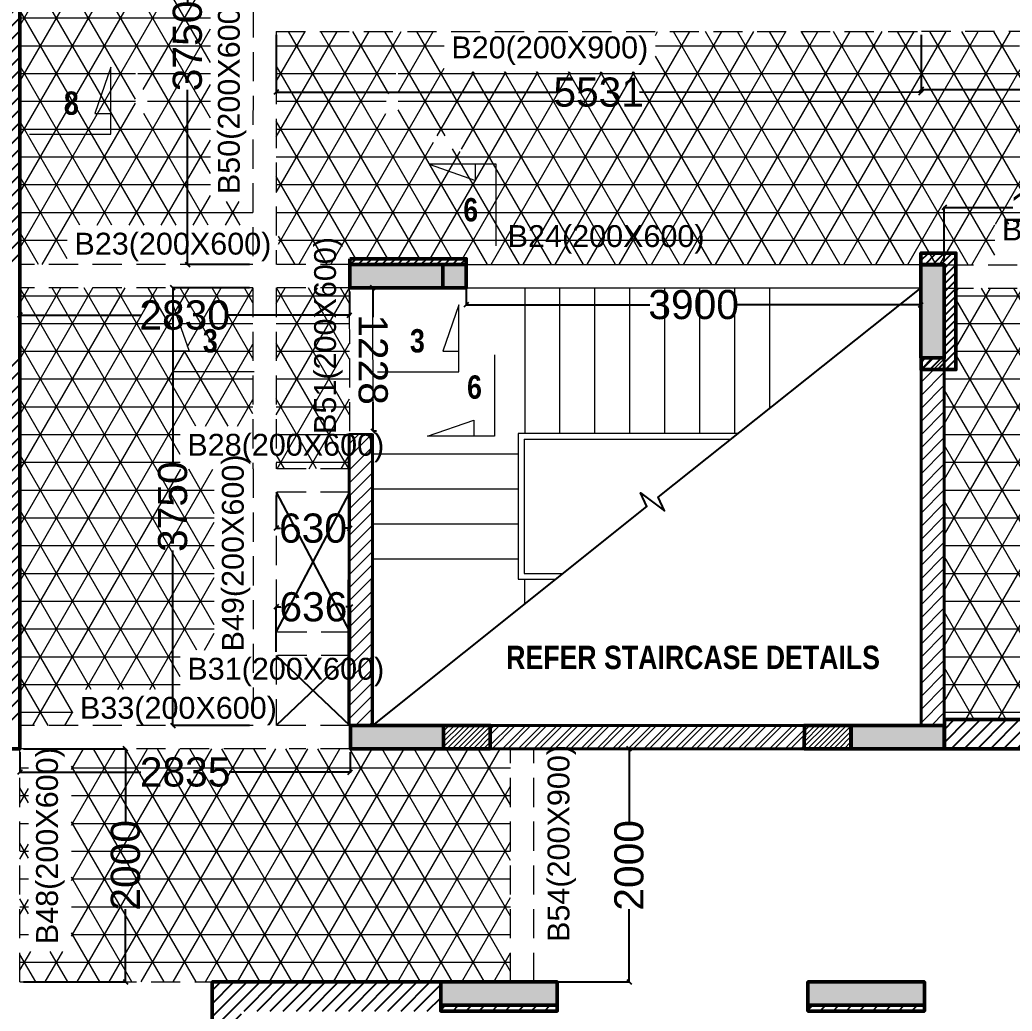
# Model space of a CAD drawing. Header units: millimetres. Extents: x 372 to 37729, y 179 to 80599.
# Drawn here: x 16732 to 25244, y 37891 to 46389 of the extents above; entities that cross this region are included whole.
import ezdxf

# ---------------------------------------------------------------- set-up
doc = ezdxf.new("R2010")
doc.units = ezdxf.units.MM
doc.linetypes.add('DASHED', pattern=[0.75, 0.5, -0.25])
for name, color, linetype, lineweight in [('A-CLMN', 5, 'Continuous', 50), ('A-CONC', 5, 'Continuous', 40), ('A-CONC-PATT', 253, 'Continuous', 0), ('HATCH', 9, 'Continuous', 0), ('S - BEAM', 7, 'Continuous', 13), ('S - COL HATCH', 9, 'Continuous', 5), ('S - SLAB TXT', 2, 'Continuous', 13), ('section symb', 5, 'Continuous', 0), ('STR-Stair', 1, 'Continuous', 13)]:
    doc.layers.add(name, color=color, linetype=linetype, lineweight=lineweight)
for name, color, linetype in [('BAND DETAILS', 2, 'Continuous'), ('cut out', 1, 'Continuous'), ('PC-Detail-Light', 7, 'Continuous'), ('S-DIM', 8, 'Continuous'), ('SO-STR-BEAM-TEXT', 3, 'Continuous'), ('TEXT', 7, 'Continuous')]:
    doc.layers.add(name, color=color, linetype=linetype)
doc.styles.add('S - GRID TXT', font='ARIALNB.TTF')
doc.styles.add('SD', font='ARIALNB.TTF')
doc.styles.add('SOBHA', font='arial.ttf')
doc.dimstyles.new('S--20', dxfattribs={"dimscale": 20, "dimtxt": 12.5, "dimasz": 2, "dimexe": 0.25, "dimexo": 1.5, "dimgap": 0.1, "dimtad": 0, "dimdec": 0, "dimrnd": 0.0005, "dimzin": 0, "dimdsep": 46, "dimtxsty": 'SOBHA', "dimblk": 'OBLIQUE', "dimcen": 0.09, "dimclrd": 8, "dimclre": 8, "dimclrt": 4, "dimadec": 0, "dimazin": 0, "dimtfac": 1, "dimtdec": 0, "dimtofl": 0, "dimtmove": 0, "dimatfit": 3, "dimfxl": 0.18, "dimtolj": 1, "dimtzin": 0, "dimlwd": -1, "dimlwe": -1, "dimarcsym": 0})
pattern_1 = [(0, (123594.12, 2235012.68), (0, 238.125), []), (60, (123594.12, 2235012.68), (-206.2223, 119.0625), []), (120, (123594.12, 2235012.68), (-206.2223, -119.0625), [])]
pattern_2 = [(45, (-66633.115, -21770.65), (-56.1266008, 56.1266008), [])]
pattern_3 = [(45, (115101.865, 2202602.75), (-56.1266008, 56.1266008), [])]

# ---------------------------------------------------------------- blocks, each defined once
blk = doc.blocks.new('plinth beam layout')
at = {"layer": 'S - COL HATCH'}
h = blk.add_hatch(dxfattribs=at)
h.set_pattern_fill('ANSI31', color=253, scale=25)
h.set_pattern_definition(pattern_2)
h.paths.add_polyline_path([(-165565, -2213292.8), (-165765, -2213292.8), (-165765, -2216443.4), (-165565, -2216443.4)])
h = blk.add_hatch(dxfattribs=at)
h.set_pattern_fill('ANSI31', color=253, scale=25)
h.set_pattern_definition(pattern_2)
h.paths.add_polyline_path([(-170670.6, -2213940), (-170470.6, -2213940)], flags=16)
h.paths.add_polyline_path([(-170470.6, -2213940), (-170670.6, -2213940), (-170670.6, -2216443.4), (-170470.6, -2216443.4)])
h = blk.add_hatch(dxfattribs=at)
h.set_pattern_fill('ANSI32', color=253, scale=10)
h.set_pattern_definition([(45, (-66633.115, -21770.65), (-67.351921, 67.351921), []), (45, (-66588.21, -21770.65), (-67.351921, 67.351921), [])])
h.paths.add_polyline_path([(-166765.5, -2216642.9), (-166765.5, -2216442.9), (-169452.3, -2216443.1), (-169452.1, -2216642.5)])
at = {"elevation": 0.4}
blk.add_lwpolyline([(-170468.1, -2216443.5), (-168117.5, -2214564.7), (-168172.6, -2214448.2), (-167965.7, -2214601.9), (-168020.8, -2214485.4), (-165764.8, -2212690.7)], dxfattribs=at)
at = {"linetype": 'ByBlock', "elevation": -0.4}
blk.add_lwpolyline([(-170670.6, -2213943.4), (-170470.6, -2213943.4)], dxfattribs=at)
at = {"layer": 'A-CONC', "ltscale": 50}
for p, q in [((-165765, -2216443.5, 0.2), (-165765, -2213293.4, 0.2)), ((-165565, -2213293.4, 0.2), (-165565, -2216443.5, 0.2)), ((-170670.6, -2216443.4, -0.4), (-170670.6, -2213940, -0.4)), ((-170470.6, -2216445.5, -0.4), (-170470.6, -2213943.4, -0.4)), ((-166765.8, -2216443.3, 0.5), (-169466, -2216442.3, -0.3))]:
    blk.add_line(p, q, dxfattribs=at)
for points, elevation in [([(-170671.9, -2216442.7), (-170670.6, -2213943.4)], 0.6), ([(-170471.9, -2216442.7), (-170470.6, -2213943.4)], 0.6), ([(-166766, -2216642.8), (-169465.8, -2216642.8)], 0.4)]:
    blk.add_lwpolyline(points, dxfattribs=dict(at, elevation=elevation))
at = {"layer": 'section symb', "ltscale": 1000}
for points, elevation in [([(-173411.3, -2211373.8), (-172714, -2211373.8), (-172714, -2210798.9), (-172853.4, -2211197), (-172714, -2211197)], -0.2), ([(-169410.6, -2212332.1), (-169410.6, -2211631.1), (-169985.5, -2211631.1), (-169587.4, -2211770.5), (-169587.4, -2211631.1)], 0.4), ([(-171486.1, -2213411.2), (-172183.4, -2213411.2), (-172183.4, -2212836.3), (-172044.1, -2213234.4), (-172183.4, -2213234.4)], -1), ([(-170425.9, -2213411.2), (-169728.6, -2213411.2), (-169728.6, -2212836.3), (-169868, -2213234.4), (-169728.6, -2213234.4)], -0.4), ([(-169423, -2213267.2), (-169423, -2213964.5), (-169997.9, -2213964.5), (-169599.8, -2213825.1), (-169599.8, -2213964.5)], -0.1)]:
    blk.add_lwpolyline(points, dxfattribs=dict(at, elevation=elevation))
at = {"layer": 'STR-Stair', "color": 1}
for p, q in [((-169164.7, -2212693.4, -0.2), (-169164.7, -2213939.7, 0.4)), ((-168864.7, -2212693.4, -0.2), (-168864.7, -2213939.7, 0.4)), ((-168564.7, -2212693.4, -0.2), (-168564.7, -2213939.7, 0.4)), ((-168264.7, -2212693.4, -0.2), (-168264.7, -2213939.7, 0.4)), ((-167964.7, -2212693.4, -0.2), (-167964.7, -2213939.7, 0.4)), ((-167664.7, -2212693.4, -0.2), (-167664.7, -2213939.7, 0.4)), ((-167364.7, -2212693.4, -0.2), (-167364.7, -2213939.7, 0.4)), ((-167064.7, -2212693.4, -0.2), (-167064.7, -2213723.2, 0.4)), ((-170470.3, -2214114.7, 0.4), (-169220.3, -2214114.7, 0.4)), ((-170470.3, -2214414.7, 0.4), (-169220.3, -2214414.7, 0.4)), ((-170470.3, -2214714.7, 0.4), (-169220.3, -2214714.7, 0.4)), ((-170470.3, -2215014.7, 0.4), (-169220.3, -2215014.7, 0.4)), ((-169164.7, -2215400.3, 0.4), (-169164.7, -2215189.7, 0.4))]:
    blk.add_line(p, q, dxfattribs=at)
at = {"layer": 'STR-Stair', "color": 7, "linetype": 'ByBlock'}
for p, q in [((-167336.2, -2213939.7, 0.4), (-169220.3, -2213939.7, 0.4)), ((-169220.3, -2213939.7, 0.4), (-169220.3, -2215189.7, 0.4)), ((-169170.3, -2213989.7, 0.4), (-169170.3, -2215139.7, 0.4)), ((-169170.3, -2213989.7, 0.4), (-167399, -2213989.7, 0.4)), ((-169220.3, -2215189.7, 0.4), (-168900.7, -2215189.7, 0.4)), ((-169170.3, -2215139.7, 0.4), (-168838.1, -2215139.7, 0.4))]:
    blk.add_line(p, q, dxfattribs=at)
at = {"layer": 'S - SLAB TXT', "insert": (-166117.1, -2215759.4, -0.2), "char_height": 200, "width": 3207.133, "attachment_point": 3, "rotation": 0.01072, "style": 'S - GRID TXT'}
blk.add_mtext('REFER STAIRCASE DETAILS', dxfattribs=at)
at = {"layer": 'TEXT', "color": 4, "linetype": 'Continuous', "style": 'SD'}
for s, p in [('8', (-173117.6, -2211207.9, -0.2)), ('6', (-169691.6, -2212121.6, -0.2)), ('3', (-171925.3, -2213245.4, -1)), ('3', (-170148.7, -2213245.3, -0.4)), ('6', (-169659.1, -2213642.1, -0.1))]:
    blk.add_text(s, height=200, rotation=0.01051, dxfattribs=at).set_placement(p)
blk = doc.blocks.new('A$C2768e20f')
at = {"layer": 'PC-Detail-Light', "linetype": 'ByBlock'}
h = blk.add_hatch(dxfattribs=at)
h.set_pattern_fill('ANSI31', color=8, scale=25)
h.set_pattern_definition(pattern_3)
h.paths.add_polyline_path([(8239.7, 8330.6), (8239.7, 11080.6), (8039.6, 11080.6), (8039.6, 11680), (7639.1, 11680), (7639.1, 8330.6), (2999.6, 8330.6), (2999.6, 8030.6), (3609.6, 8030.6), (3609.6, 7730.6), (7239.6, 7730.6), (7239.6, 7930.6), (8239.6, 7930.6), (8239.7, 7930.6)])
h.paths.add_polyline_path([(8039.6, 11880), (7639.1, 11880), (7639.1, 11680), (8039.6, 11680)])
h.paths.add_polyline_path([(8239.7, 15630.6), (8040.5, 15630.6), (8040.5, 15630), (7639.1, 15630), (7639.1, 11880), (8039.6, 11880), (8039.6, 11880.6), (8239.7, 11880.6)])
h.paths.add_polyline_path([(8039.6, 15830), (7639.1, 15830), (7639.1, 15630), (8039.6, 15630)])
h.paths.add_polyline_path([(8039.6, 16230.6), (7639.1, 16230.6), (7639.1, 15830), (8039.6, 15830)])
h.paths.add_polyline_path([(10239.6, 16030.6), (10239.6, 16230.6), (8239.6, 16230.6), (8239.6, 15630.6), (10239.6, 15630.6)])
h.paths.add_polyline_path([(10439.2, 16230.6), (10240.1, 16230.6), (10240.1, 16030.6), (10439.2, 16030.6)])
h.paths.add_polyline_path([(341.9, 7965.2), (3100.6, 7965.2), (3100.6, 8333.9), (341.9, 8333.9)], flags=9)
h = blk.add_hatch(dxfattribs=at)
h.set_pattern_fill('ANSI31', color=8, scale=15)
h.set_pattern_definition([(45, (115101.865, 2202602.753), (-33.6759605, 33.6759605), [])])
h.paths.add_polyline_path([(16269.6, 11980.6), (15969.6, 11980.6), (15969.6, 11880.6), (15970.5, 11880.6), (16169.6, 11880.6), (16169.6, 11878.4), (16269.6, 11878.4)])
h.paths.add_polyline_path([(16269.6, 11878.4), (16169.6, 11878.4), (16169.6, 11680.2), (16269.6, 11680.2)])
h.paths.add_polyline_path([(16269.6, 11680.2), (16169.6, 11680.2), (16169.6, 11080.6), (16170, 11080.6), (16170, 10980.6), (16269.6, 10980.6)])
h.paths.add_polyline_path([(16170, 11080), (16170, 11080.6), (15970.5, 11080.6), (15970, 10980.6), (16170, 10980.6)])
h = blk.add_hatch(dxfattribs=at)
h.set_pattern_fill('ANSI31', color=8, scale=25)
h.set_pattern_definition(pattern_3)
h.paths.add_polyline_path([(18169.6, 7930.6), (18969.6, 7930.6), (18969.6, 7730.6), (19068.8, 7730.7), (23699, 7730.7), (23699, 7980.7), (19068.8, 7980.3), (16170, 7980.3), (16170, 7730.6), (18169.6, 7730.6)])
h = blk.add_hatch(dxfattribs=at)
h.set_pattern_fill('ANSI31', color=8, scale=25)
h.set_pattern_definition(pattern_3)
h.paths.add_polyline_path([(11849.6, 5730.6), (9889.6, 5730.7), (9889.6, 2875.6), (3249.6, 2875.6), (3249.6, 7630.6), (2999.6, 7630.6), (2999.6, 200.7), (3028.8, 200.7), (3049.8, 200.7), (3049.8, 300.6), (3249.6, 300.6), (3249.6, 2625.6), (6199.3, 2625.6), (6199.3, -499.4), (6449.6, -499.4), (6449.6, 500.6), (7849.6, 500.6), (7849.6, 199.8), (7899.6, 200.6), (7899.6, 300.6), (8099.6, 300.6), (8099.6, 750.6), (6449.6, 750.6), (6449.6, 2625.6), (9889.6, 2625.6), (9889.6, 200.6), (10139.6, 200.6), (10139.6, 5480.6), (11849.6, 5480.6)])
h.paths.add_polyline_path([(9889.6, 0.6), (10139.6, 0.6), (10139.6, 200.6), (9889.6, 200.6)], flags=17)
at = {"layer": 'A-CLMN', "linetype": 'ByBlock'}
for points, elevation in [([(7639.1, 15630.6), (7639.1, 16230.6), (10439.2, 16230.6), (10439.2, 15630.6), (8239.7, 15630.6), (8239.7, 8330.6), (8239.7, 7730.6), (3609.6, 7730.6)], -0.5), ([(15969.6, 11880.6), (15969.6, 11980.6), (16269.6, 11980.6), (16269.7, 10980.6), (15970, 10980.6), (15970.5, 11080.6), (16169.6, 11080.6), (16169.6, 11878.4), (15970.5, 11880.6)], -0.7), ([(19068.8, 7730.7), (18969.6, 7730.6), (18969.6, 7930.6), (18169.6, 7930.6), (18169.6, 7730.6), (16170, 7730.6), (16170, 7980.3), (19068.8, 7980.3)], -0.5), ([(9889.6, 2875.6), (9889.6, 5730.7), (11849.6, 5730.6), (11849.6, 5480.6)], -0.5)]:
    blk.add_lwpolyline(points, dxfattribs=dict(at, elevation=elevation))
at = {"layer": 'cut out', "linetype": 'ByBlock'}
for points, elevation in [([(10439.6, 8730.6), (11069.4, 9930.6)], 0.5), ([(10439.6, 9930.6), (11069.4, 8730.6)], 0.5), ([(10439.6, 8530.6), (11069, 7930.7)], 0.5), ([(11069, 8530.6), (10439.6, 7930.7)], -0.5)]:
    blk.add_lwpolyline(points, dxfattribs=dict(at, elevation=elevation))
at = {"layer": 'S - BEAM', "linetype": 'DASHED', "ltscale": 500}
for points, elevation in [([(10240, 14078.4), (10239, 11880.7)], -0.5), ([(10439.3, 13880.6), (10439, 11880.7)], -0.5), ([(10439.3, 13880.6), (15970.3, 13878.4)], -0.5), ([(19599.6, 13880.6), (15970.8, 13880.6)], 0.4), ([(10239, 11880.7), (8238.6, 11880.7)], 0.2), ([(11069, 11880.7), (10439, 11880.7)], 0.2), ([(16169.6, 11878.4), (18069.6, 11878.4)], -0.7), ([(10239, 11680.7), (8238.6, 11680.7)], 0.2), ([(10239, 11680.7), (10239, 10130.6)], 0.2), ([(10439, 11680.7), (10439, 10130.6)], 0.2), ([(11069, 11680.7), (10439, 11680.7)], 0.2), ([(11069.4, 10452.5), (11068.5, 11680.7)], 0.5), ([(16169.6, 11680.2), (18069.7, 11680.3)], -9.4), ([(10239.6, 10130.6), (10239.6, 7930.6)], 0.5), ([(11069.4, 10130.6), (10439, 10130.6)], 0.5), ([(11069.4, 9930.6), (10439.6, 9930.6), (10439.6, 8730.6)], 0.5), ([(11075.6, 8730.6), (10439.6, 8730.6)], -0.5), ([(10439.6, 8530.6), (10439.6, 7930.7)], 0.5), ([(11075.6, 8530.6), (10439.6, 8530.6)], -0.5), ([(10239.6, 7930.7), (8239.6, 7930.6)], 0.2), ([(11069, 7930.7), (10439.6, 7930.7)], 0.2), ([(10239.6, 7730.7), (8239.6, 7730.6)], 0.2), ([(8239.7, 5730.7), (8239.7, 7730.6)], 0.2), ([(10349.6, 7730.7), (10239.6, 7730.7)], 0.2), ([(11069, 7730.7), (10549.6, 7730.7)], 0.2), ([(12449.6, 5730.6), (12449.6, 7730.7)], -0.5), ([(12649.6, 5730.6), (12649.6, 7730.7)], -0.5), ([(8239.7, 5730.7), (9889.6, 5730.7)], 0.2)]:
    blk.add_lwpolyline(points, dxfattribs=dict(at, elevation=elevation))
at = {"layer": 'S - BEAM', "linetype": 'ByBlock', "ltscale": 500, "elevation": 0.5}
blk.add_lwpolyline([(11269.4, 10452.7), (11268.5, 11680.6)], dxfattribs=at)
at = {"layer": 'STR-Stair', "color": 2, "linetype": 'ByBlock'}
for p, q in [((12063, 11880.7, 0.1), (15968.6, 11880.7, 0.1)), ((12063, 11680.7, 0.1), (15968.6, 11680.7, 0.1))]:
    blk.add_line(p, q, dxfattribs=at)
at = {"layer": 'SO-STR-BEAM-TEXT', "style": 'SOBHA'}
for s, p in [('B50(200X600/900)', (10126.3, 12484.9, -2.5)), ('B51(200X600)', (10951.5, 10428.8, -1.3)), ('B49(200X600)', (10160, 8564.4, 8)), ('B54(200X900) ', (12954, 6073.7, -2.3)), ('B48(200X600)', (8566.3, 6054.6, -1.6))]:
    blk.add_text(s, height=187.5, rotation=90, dxfattribs=at).set_placement(p)
for s, p in [('B20(200X900)', (11940.9, 13649.6, -4.7)), ('B25(200X600)', (16664.2, 12088.2, -4.9)), ('B24(200X600)', (12424.1, 12032, -11.2)), ('B23(200X600)', (8707.8, 11967, -1.6)), ('B28(200X600)', (9676.3, 10242.8, -1.3)), ('B31(200X600)', (9676.3, 8322.5, -1.3)), ('B33(200X600)', (8755.4, 7987.4, -1.6))]:
    blk.add_text(s, height=187.5, dxfattribs=at).set_placement(p)
blk = doc.blocks.new('TYP CLM')
at = {"layer": 'A-CONC-PATT'}
h = blk.add_hatch(color=256, dxfattribs=at)
h.dxf.hatch_style = 1
h.paths.add_polyline_path([(10970.1, 11780), (10970.1, 11580), (11970.1, 11580), (11970.1, 11780)])
h = blk.add_hatch(color=256, dxfattribs=at)
h.dxf.hatch_style = 1
h.paths.add_polyline_path([(16070.4, 11780), (15870.4, 11780), (15870.4, 10980), (16070.4, 10980)])
h = blk.add_hatch(color=256, dxfattribs=at)
h.dxf.hatch_style = 1
h.paths.add_polyline_path([(10975.4, 7830), (10975.4, 7630), (11775.4, 7630), (11775.4, 7830)])
h = blk.add_hatch(dxfattribs=at)
h.set_pattern_fill('ANSI31', color=256, scale=10)
h.set_pattern_definition([(45, (115008.278, 2202502.094), (-22.4506403, 22.4506403), [])])
h.paths.add_polyline_path([(11775.4, 7830), (11775.4, 7630), (12175.4, 7630), (12175.4, 7830)])
h = blk.add_hatch(dxfattribs=at)
h.set_pattern_fill('ANSI31', color=256, scale=10)
h.set_pattern_definition([(45, (115002.655, 2202502.094), (-22.4506403, 22.4506403), [])])
h.paths.add_polyline_path([(15270, 7830), (15270, 7630), (14869.7, 7630), (14870, 7830)])
h = blk.add_hatch(color=256, dxfattribs=at)
h.dxf.hatch_style = 1
h.paths.add_polyline_path([(15270.4, 7830), (15270.4, 7630), (16070.4, 7630), (16070.4, 7830)])
h = blk.add_hatch(color=256, dxfattribs=at)
h.dxf.hatch_style = 1
h.paths.add_polyline_path([(11750.4, 5630), (11750.4, 5430), (12750.4, 5430), (12750.4, 5630)])
h = blk.add_hatch(color=256, dxfattribs=at)
h.dxf.hatch_style = 1
h.paths.add_polyline_path([(14900.4, 5630), (14900.4, 5430), (15900.4, 5430), (15900.4, 5630)])
at = {"layer": 'PC-Detail-Light', "linetype": 'ByBlock'}
h = blk.add_hatch(dxfattribs=at)
h.set_pattern_fill('ANSI31', color=8, scale=15)
h.set_pattern_definition([(45, (201306.94, 1668642.01), (-33.6759605, 33.6759605), [])])
h.paths.add_polyline_path([(11970.1, 11830), (11970.1, 11780), (10970.1, 11780), (10970.1, 11830)])
h.paths.add_polyline_path([(11770.1, 11780), (11770.1, 11780), (11970.1, 11780), (11970.1, 11780), (10970.1, 11780)])
h = blk.add_hatch(dxfattribs=at)
h.set_pattern_fill('ANSI31', color=8, scale=25)
h.set_pattern_definition([(45, (111852.655, 2202502.09), (-56.1266008, 56.1266008), [])])
h.paths.add_polyline_path([(11750.4, 5430), (12750.3, 5430), (12750.3, 5380.1), (11750.4, 5380.1)])
h = blk.add_hatch(dxfattribs=at)
h.set_pattern_fill('ANSI31', color=8, scale=25)
h.set_pattern_definition([(45, (115002.655, 2202502.09), (-56.1266008, 56.1266008), [])])
h.paths.add_polyline_path([(14900.4, 5430), (15900.3, 5430), (15900.3, 5380.1), (14900.4, 5380.1)])
at = {"elevation": -0.3}
blk.add_lwpolyline([(11246.7, 7827.2), (11246.7, 7827.2)], dxfattribs=at)
at = {"layer": 'A-CLMN'}
for points, elevation in [([(10970.1, 11830), (10970.1, 11780), (11770.1, 11780), (11770.1, 11580), (11970.1, 11580), (11970.1, 11830)], 0.8), ([(11970.1, 11580), (10970.1, 11580), (10970.1, 11780), (11970.1, 11780)], 0.8), ([(15870.4, 11780), (16070.4, 11780), (16070.4, 10980), (15870.4, 10980)], -0.2), ([(11775.4, 7630), (10975.4, 7630), (10975.4, 7830), (11775.4, 7830)], 0), ([(11775.4, 7830), (11775.4, 7830), (11775.4, 7830), (11775.4, 7630), (12175.4, 7630), (12175.4, 7830)], 0), ([(15270, 7830), (15270, 7830), (15270, 7830), (15270, 7630), (14869.7, 7630), (14870, 7830)], -0.1), ([(16070.4, 7630), (15270.4, 7630), (15270.4, 7830), (16070.4, 7830)], 0), ([(11750.4, 5430), (12750.4, 5430), (12750.4, 5630), (11750.4, 5630)], 0), ([(15900.4, 5430), (14900.4, 5430), (14900.4, 5630), (15900.4, 5630)], 0)]:
    blk.add_lwpolyline(points, close=True, dxfattribs=dict(at, elevation=elevation))
at = {"layer": 'A-CLMN', "linetype": 'ByBlock', "elevation": 0}
for points in [[(11750.4, 5430), (12750.3, 5430), (12750.3, 5380.1), (11750.4, 5380.1)], [(14900.4, 5430), (15900.3, 5430), (15900.3, 5380.1), (14900.4, 5380.1)]]:
    blk.add_lwpolyline(points, close=True, dxfattribs=at)
at = {"layer": 'A-CONC', "ltscale": 50}
for points, elevation in [([(15870.4, 11780), (15870.4, 11580)], -0.2), ([(15870.4, 11780), (15870.4, 11580)], -0.2), ([(15870.4, 10980), (16070.4, 10980)], 0), ([(15870.4, 10980), (16070.4, 10980)], 0)]:
    blk.add_lwpolyline(points, dxfattribs=dict(at, elevation=elevation))
blk = doc.blocks.new('_Oblique')
at = {"color": 0, "linetype": 'ByBlock', "lineweight": -2}
blk.add_line((-0.5, -0.5), (0.5, 0.5), dxfattribs=at)
blk = doc.blocks.new('*D299')
at = {"layer": 'Defpoints', "color": 0, "linetype": 'ByBlock', "transparency": 16777216}
for p in [(18731.8, 48040.6, -0.3), (18169.8, 44290.7), (18731.3, 44290.6, -0.3)]:
    blk.add_point(p, dxfattribs=at)
at = {"layer": 'S-DIM', "color": 8, "transparency": 16777216}
for p, q in [((18701.8, 48040.6), (18165.3, 48040.6)), ((18170.3, 48040.6), (18170.1, 46540.4)), ((18169.8, 44290.7), (18170, 45790.9)), ((18701.3, 44290.6), (18164.8, 44290.7))]:
    blk.add_line(p, q, dxfattribs=at)
at = {"layer": 'S-DIM', "color": 8, "linetype": 'ByBlock', "transparency": 16777216, "xscale": 40, "yscale": 40, "zscale": 40}
for p, rotation in [((18170.3, 48040.6), 89.99159131150866), ((18169.8, 44290.7), 269.9915913115087)]:
    blk.add_blockref('_Oblique', p, dxfattribs=dict(at, rotation=rotation))
at = {"layer": 'S-DIM', "color": 4, "linetype": 'ByBlock', "transparency": 16777216, "insert": (18170, 46165.7), "char_height": 250, "attachment_point": 5, "rotation": 89.99159, "style": 'SOBHA'}
blk.add_mtext('\\A1;3750', dxfattribs=at)
blk = doc.blocks.new('*D415')
at = {"layer": 'Defpoints', "color": 0, "linetype": 'ByBlock', "transparency": 16777216}
for p in [(18931.6, 46290.6, -0.3), (24462.5, 46288.3, -0.3), (24462.3, 45767.4)]:
    blk.add_point(p, dxfattribs=at)
at = {"layer": 'S-DIM', "color": 8, "transparency": 16777216}
for p, q in [((18931.6, 46260.6), (18931.4, 45764.6)), ((24462.5, 46258.3), (24462.3, 45762.4)), ((18931.4, 45769.6), (21345.7, 45768.6)), ((24462.3, 45767.4), (22048, 45768.3))]:
    blk.add_line(p, q, dxfattribs=at)
at = {"layer": 'S-DIM', "color": 8, "linetype": 'ByBlock', "transparency": 16777216, "xscale": 40, "yscale": 40, "zscale": 40}
for p, rotation in [((18931.4, 45769.6), 179.977162871501), ((24462.3, 45767.4), 359.977162871501)]:
    blk.add_blockref('_Oblique', p, dxfattribs=dict(at, rotation=rotation))
at = {"layer": 'S-DIM', "color": 4, "linetype": 'ByBlock', "transparency": 16777216, "insert": (21696.9, 45768.5), "char_height": 250, "attachment_point": 5, "rotation": 359.97716, "style": 'SOBHA'}
blk.add_mtext('\\A1;5531', dxfattribs=at)
blk = doc.blocks.new('*D416')
at = {"layer": 'Defpoints', "color": 0, "linetype": 'ByBlock', "transparency": 16777216}
for p in [(24463, 46290.6, 0.6), (28091.8, 46290.6, 0.6), (24463, 45793.3)]:
    blk.add_point(p, dxfattribs=at)
at = {"layer": 'S-DIM', "color": 8, "transparency": 16777216}
for p, q in [((24463, 46260.6), (24463, 45788.3)), ((28091.8, 46260.6), (28091.8, 45788.3)), ((24463, 45793.3), (25902, 45793.3)), ((28091.8, 45793.3), (26652.9, 45793.3))]:
    blk.add_line(p, q, dxfattribs=at)
at = {"layer": 'S-DIM', "color": 8, "linetype": 'ByBlock', "transparency": 16777216, "xscale": 40, "yscale": 40, "zscale": 40, "rotation": 180}
blk.add_blockref('_Oblique', (24463, 45793.3), dxfattribs=at)
at = {"layer": 'S-DIM', "color": 8, "linetype": 'ByBlock', "transparency": 16777216, "xscale": 40, "yscale": 40, "zscale": 40}
blk.add_blockref('_Oblique', (28091.8, 45793.3), dxfattribs=at)
at = {"layer": 'S-DIM', "color": 4, "linetype": 'ByBlock', "transparency": 16777216, "insert": (26277.4, 45793.3), "char_height": 250, "attachment_point": 5, "style": 'SOBHA'}
blk.add_mtext('\\A1;3629', dxfattribs=at)
blk = doc.blocks.new('*D358')
at = {"layer": 'Defpoints', "color": 0, "linetype": 'ByBlock', "transparency": 16777216}
for p in [(26561.8, 44780.7), (24661.8, 44288.3, -0.5), (26561.8, 44288.3, -0.5)]:
    blk.add_point(p, dxfattribs=at)
at = {"layer": 'S-DIM', "color": 8, "transparency": 16777216}
for p, q in [((24661.8, 44318.3), (24661.8, 44785.7)), ((24661.8, 44780.7), (25248.7, 44780.7)), ((26561.8, 44780.7), (25974.9, 44780.7)), ((26561.8, 44318.3), (26561.8, 44785.7))]:
    blk.add_line(p, q, dxfattribs=at)
at = {"layer": 'S-DIM', "color": 8, "linetype": 'ByBlock', "transparency": 16777216, "xscale": 40, "yscale": 40, "zscale": 40, "rotation": 180}
blk.add_blockref('_Oblique', (24661.8, 44780.7), dxfattribs=at)
at = {"layer": 'S-DIM', "color": 8, "linetype": 'ByBlock', "transparency": 16777216, "xscale": 40, "yscale": 40, "zscale": 40}
blk.add_blockref('_Oblique', (26561.8, 44780.7), dxfattribs=at)
at = {"layer": 'S-DIM', "color": 4, "linetype": 'ByBlock', "transparency": 16777216, "insert": (25611.8, 44780.7), "char_height": 250, "attachment_point": 5, "style": 'SOBHA'}
blk.add_mtext('\\A1;1900', dxfattribs=at)
blk = doc.blocks.new('*D372')
at = {"layer": 'Defpoints', "color": 0, "linetype": 'ByBlock', "transparency": 16777216}
for p in [(20941.8, 40140.6, -0.3), (21957.9, 40140.6), (20941.8, 38140.6, -0.3)]:
    blk.add_point(p, dxfattribs=at)
at = {"layer": 'S-DIM', "color": 8, "transparency": 16777216}
for p, q in [((20971.8, 40140.6), (21962.9, 40140.6)), ((21957.9, 40140.6), (21957.9, 39517.6)), ((21957.9, 38140.6), (21957.9, 38763.6)), ((20971.8, 38140.6), (21962.9, 38140.6))]:
    blk.add_line(p, q, dxfattribs=at)
at = {"layer": 'S-DIM', "color": 8, "linetype": 'ByBlock', "transparency": 16777216, "xscale": 40, "yscale": 40, "zscale": 40}
for p, rotation in [((21957.9, 40140.6), 90), ((21957.9, 38140.6), 270)]:
    blk.add_blockref('_Oblique', p, dxfattribs=dict(at, rotation=rotation))
at = {"layer": 'S-DIM', "color": 4, "linetype": 'ByBlock', "transparency": 16777216, "insert": (21957.9, 39140.6), "char_height": 250, "attachment_point": 5, "rotation": 90, "style": 'SOBHA'}
blk.add_mtext('\\A1;2000', dxfattribs=at)
blk = doc.blocks.new('*D373')
at = {"layer": 'Defpoints', "color": 0, "linetype": 'ByBlock', "transparency": 16777216}
for p in [(16731.9, 40140.6, 0.4), (17638.7, 40140.6), (16731.9, 38140.6, 0.4)]:
    blk.add_point(p, dxfattribs=at)
at = {"layer": 'S-DIM', "color": 8, "transparency": 16777216}
for p, q in [((16761.9, 40140.6), (17643.7, 40140.6)), ((17638.7, 40140.6), (17638.7, 39517.6)), ((17638.7, 38140.6), (17638.7, 38763.6)), ((16761.9, 38140.6), (17643.7, 38140.6))]:
    blk.add_line(p, q, dxfattribs=at)
at = {"layer": 'S-DIM', "color": 8, "linetype": 'ByBlock', "transparency": 16777216, "xscale": 40, "yscale": 40, "zscale": 40}
for p, rotation in [((17638.7, 40140.6), 90), ((17638.7, 38140.6), 270)]:
    blk.add_blockref('_Oblique', p, dxfattribs=dict(at, rotation=rotation))
at = {"layer": 'S-DIM', "color": 4, "linetype": 'ByBlock', "transparency": 16777216, "insert": (17638.7, 39140.6), "char_height": 250, "attachment_point": 5, "rotation": 90, "style": 'SOBHA'}
blk.add_mtext('\\A1;2000', dxfattribs=at)
blk = doc.blocks.new('*D273')
at = {"layer": 'Defpoints', "color": 0, "linetype": 'ByBlock', "transparency": 16777216}
for p in [(16731.9, 40140.6, 0.4), (19566.8, 40140.6, -0.3), (19566.8, 39939.7)]:
    blk.add_point(p, dxfattribs=at)
at = {"layer": 'S-DIM', "color": 8, "transparency": 16777216}
for p, q in [((16731.9, 40110.6), (16731.9, 39934.7)), ((19566.8, 40110.6), (19566.8, 39934.7)), ((16731.9, 39939.7), (17771, 39939.7)), ((19566.8, 39939.7), (18527.7, 39939.7))]:
    blk.add_line(p, q, dxfattribs=at)
at = {"layer": 'S-DIM', "color": 8, "linetype": 'ByBlock', "transparency": 16777216, "xscale": 40, "yscale": 40, "zscale": 40, "rotation": 180}
blk.add_blockref('_Oblique', (16731.9, 39939.7), dxfattribs=at)
at = {"layer": 'S-DIM', "color": 8, "linetype": 'ByBlock', "transparency": 16777216, "xscale": 40, "yscale": 40, "zscale": 40}
blk.add_blockref('_Oblique', (19566.8, 39939.7), dxfattribs=at)
at = {"layer": 'S-DIM', "color": 4, "linetype": 'ByBlock', "transparency": 16777216, "insert": (18149.4, 39939.7), "char_height": 250, "attachment_point": 5, "style": 'SOBHA'}
blk.add_mtext('\\A1;2835', dxfattribs=at)
blk = doc.blocks.new('*D274')
at = {"layer": 'Defpoints', "color": 0, "linetype": 'ByBlock', "transparency": 16777216}
for p in [(18731.3, 44090.6, 0.4), (18043.6, 40340.6), (18731.3, 40340.6, 0.4)]:
    blk.add_point(p, dxfattribs=at)
at = {"layer": 'S-DIM', "color": 8, "transparency": 16777216}
for p, q in [((18701.3, 44090.6), (18038.6, 44090.6)), ((18043.6, 44090.6), (18043.6, 42590.4)), ((18043.6, 40340.6), (18043.6, 41840.8)), ((18701.3, 40340.6), (18038.6, 40340.6))]:
    blk.add_line(p, q, dxfattribs=at)
at = {"layer": 'S-DIM', "color": 8, "linetype": 'ByBlock', "transparency": 16777216, "xscale": 40, "yscale": 40, "zscale": 40}
for p, rotation in [((18043.6, 44090.6), 90), ((18043.6, 40340.6), 270)]:
    blk.add_blockref('_Oblique', p, dxfattribs=dict(at, rotation=rotation))
at = {"layer": 'S-DIM', "color": 4, "linetype": 'ByBlock', "transparency": 16777216, "insert": (18043.6, 42215.6), "char_height": 250, "attachment_point": 5, "rotation": 90, "style": 'SOBHA'}
blk.add_mtext('\\A1;3750', dxfattribs=at)
blk = doc.blocks.new('*D374')
at = {"layer": 'Defpoints', "color": 0, "linetype": 'ByBlock', "transparency": 16777216}
for p in [(18931.8, 41355.7), (18931.8, 40940.6, -0.3), (19567.8, 40940.6, -0.3)]:
    blk.add_point(p, dxfattribs=at)
at = {"layer": 'S-DIM', "color": 8, "transparency": 16777216}
for p, q in [((18931.8, 40970.6), (18931.8, 41360.7)), ((18931.8, 41355.7), (18971.1, 41355.7)), ((19567.8, 41355.7), (19528.6, 41355.7)), ((19567.8, 40970.6), (19567.8, 41360.7))]:
    blk.add_line(p, q, dxfattribs=at)
at = {"layer": 'S-DIM', "color": 8, "linetype": 'ByBlock', "transparency": 16777216, "xscale": 40, "yscale": 40, "zscale": 40, "rotation": 180}
blk.add_blockref('_Oblique', (18931.8, 41355.7), dxfattribs=at)
at = {"layer": 'S-DIM', "color": 8, "linetype": 'ByBlock', "transparency": 16777216, "xscale": 40, "yscale": 40, "zscale": 40}
blk.add_blockref('_Oblique', (19567.8, 41355.7), dxfattribs=at)
at = {"layer": 'S-DIM', "color": 4, "linetype": 'ByBlock', "transparency": 16777216, "insert": (19249.8, 41355.7), "char_height": 250, "attachment_point": 5, "style": 'SOBHA'}
blk.add_mtext('\\A1;636', dxfattribs=at)
blk = doc.blocks.new('*D375')
at = {"layer": 'Defpoints', "color": 0, "linetype": 'ByBlock', "transparency": 16777216}
for p in [(18931.8, 42340.6, 0.6), (19561.7, 42340.6, 0.6), (18931.8, 42030.3)]:
    blk.add_point(p, dxfattribs=at)
at = {"layer": 'S-DIM', "color": 8, "transparency": 16777216}
for p, q in [((18931.8, 42310.6), (18931.8, 42025.3)), ((19561.7, 42310.6), (19561.7, 42025.3)), ((18931.8, 42030.3), (18968.3, 42030.3)), ((19561.7, 42030.3), (19525.2, 42030.3))]:
    blk.add_line(p, q, dxfattribs=at)
at = {"layer": 'S-DIM', "color": 8, "linetype": 'ByBlock', "transparency": 16777216, "xscale": 40, "yscale": 40, "zscale": 40, "rotation": 180}
blk.add_blockref('_Oblique', (18931.8, 42030.3), dxfattribs=at)
at = {"layer": 'S-DIM', "color": 8, "linetype": 'ByBlock', "transparency": 16777216, "xscale": 40, "yscale": 40, "zscale": 40}
blk.add_blockref('_Oblique', (19561.7, 42030.3), dxfattribs=at)
at = {"layer": 'S-DIM', "color": 4, "linetype": 'ByBlock', "transparency": 16777216, "insert": (19246.8, 42030.3), "char_height": 250, "attachment_point": 5, "style": 'SOBHA'}
blk.add_mtext('\\A1;630', dxfattribs=at)
blk = doc.blocks.new('*D275')
at = {"layer": 'Defpoints', "color": 0, "linetype": 'ByBlock', "transparency": 16777216}
for p in [(16730.8, 44090.6, 0.4), (19560.8, 44090.6, 0.6), (19560.8, 43857.5)]:
    blk.add_point(p, dxfattribs=at)
at = {"layer": 'S-DIM', "color": 8, "transparency": 16777216}
for p, q in [((16730.8, 44060.6), (16730.8, 43852.5)), ((19560.8, 44060.6), (19560.8, 43852.5)), ((16730.8, 43857.5), (17768.8, 43857.5)), ((19560.8, 43857.5), (18522.8, 43857.5))]:
    blk.add_line(p, q, dxfattribs=at)
at = {"layer": 'S-DIM', "color": 8, "linetype": 'ByBlock', "transparency": 16777216, "xscale": 40, "yscale": 40, "zscale": 40, "rotation": 180}
blk.add_blockref('_Oblique', (16730.8, 43857.5), dxfattribs=at)
at = {"layer": 'S-DIM', "color": 8, "linetype": 'ByBlock', "transparency": 16777216, "xscale": 40, "yscale": 40, "zscale": 40}
blk.add_blockref('_Oblique', (19560.8, 43857.5), dxfattribs=at)
at = {"layer": 'S-DIM', "color": 4, "linetype": 'ByBlock', "transparency": 16777216, "insert": (18145.8, 43857.5), "char_height": 250, "attachment_point": 5, "style": 'SOBHA'}
blk.add_mtext('\\A1;2830', dxfattribs=at)
blk = doc.blocks.new('*D350')
at = {"layer": 'Defpoints', "color": 0, "linetype": 'ByBlock', "transparency": 16777216}
for p in [(19760.8, 44090.6, 0.6), (19760.8, 44090.6), (19761.7, 42862.6, 0.6)]:
    blk.add_point(p, dxfattribs=at)
at = {"layer": 'S-DIM', "color": 8, "transparency": 16777216}
for p, q in [((19760.8, 44090.6), (19760.9, 43840.4)), ((19790.8, 44090.6), (19765.8, 44090.6)), ((19761.7, 42862.6), (19761.5, 43112.8)), ((19791.7, 42862.6), (19766.7, 42862.6))]:
    blk.add_line(p, q, dxfattribs=at)
at = {"layer": 'S-DIM', "color": 8, "linetype": 'ByBlock', "transparency": 16777216, "xscale": 40, "yscale": 40, "zscale": 40}
for p, rotation in [((19760.8, 44090.6), 90.04379338440059), ((19761.7, 42862.6), 270.0437933844006)]:
    blk.add_blockref('_Oblique', p, dxfattribs=dict(at, rotation=rotation))
at = {"layer": 'S-DIM', "color": 4, "linetype": 'ByBlock', "transparency": 16777216, "insert": (19761.2, 43476.6), "char_height": 250, "attachment_point": 5, "rotation": 270.04379, "style": 'SOBHA'}
blk.add_mtext('\\A1;1228', dxfattribs=at)
blk = doc.blocks.new('*D258')
at = {"layer": 'Defpoints', "color": 0, "linetype": 'ByBlock', "transparency": 16777216}
for p in [(20561.6, 44290.6, 0.5), (24461.8, 44290.6, -0.5), (24461.8, 43947)]:
    blk.add_point(p, dxfattribs=at)
at = {"layer": 'S-DIM', "color": 8, "transparency": 16777216}
for p, q in [((20561.6, 44260.6), (20561.6, 43942)), ((24461.8, 44260.6), (24461.8, 43942)), ((20561.6, 43947), (22136.9, 43947)), ((24461.8, 43947), (22886.5, 43947))]:
    blk.add_line(p, q, dxfattribs=at)
at = {"layer": 'S-DIM', "color": 8, "linetype": 'ByBlock', "transparency": 16777216, "xscale": 40, "yscale": 40, "zscale": 40, "rotation": 180}
blk.add_blockref('_Oblique', (20561.6, 43947), dxfattribs=at)
at = {"layer": 'S-DIM', "color": 8, "linetype": 'ByBlock', "transparency": 16777216, "xscale": 40, "yscale": 40, "zscale": 40}
blk.add_blockref('_Oblique', (24461.8, 43947), dxfattribs=at)
at = {"layer": 'S-DIM', "color": 4, "linetype": 'ByBlock', "transparency": 16777216, "insert": (22511.7, 43947), "char_height": 250, "attachment_point": 5, "style": 'SOBHA'}
blk.add_mtext('\\A1;3900', dxfattribs=at)

msp = doc.modelspace()

# ---------------------------------------------------------------- hatches: boundary and pattern name
at = {"layer": 'HATCH'}
h = msp.add_hatch(dxfattribs=at)
h.set_pattern_fill('NET3', color=8, scale=75)
h.set_pattern_definition(pattern_1)
h.paths.add_polyline_path([(18366.4, 47155.3), (18732.3, 47155.3), (18732.3, 48040.6), (16731.9, 48040.6), (16731.9, 44290.6), (17138.6, 44290.6), (17138.6, 44629.1), (18731.4, 44629.1), (18731.5, 44833.3), (18366.4, 44833.3), (18366.4, 45409.5), (17723.5, 45409.5), (17723.5, 45984.4), (17862.8, 45586.3), (17723.5, 45586.3), (17723.5, 45409.5), (18366.4, 45409.5)])
h.paths.add_polyline_path([(17916.6, 45520.9), (18146, 45520.9), (18146, 45827.1), (17916.5, 45827)], flags=24)
h = msp.add_hatch(dxfattribs=at)
h.set_pattern_fill('NET3', color=8, scale=75)
h.set_pattern_definition(pattern_1)
h.paths.add_polyline_path([(28091.8, 46290.6), (27119.5, 46290.6), (27119.5, 45962.6), (25307.3, 45962.6), (25307.3, 46290.6), (24463, 46290.6), (23615.7, 46290.6, 0.329712), (23793.6, 45591.1, 0.520567), (23229, 45154.1, 0.520567), (22125.7, 45258, 0.520567), (20923.7, 45371.3, 0.462865), (20648.9, 45942.9), (20371.7, 45942.9), (20371.7, 46290), (18931.6, 46290.6), (18931.3, 44629.1), (18950.8, 44629.1), (18950.8, 44290.6), (19561.8, 44290.6), (19561.8, 44340.6), (20561.8, 44340.6), (20561.8, 44290.6), (24462.7, 44290.6), (24462.7, 44290.6), (24661.8, 44290.6), (25095, 44290), (25095, 44639.1), (26907.2, 44639.1), (26907.2, 44390.6), (26961.8, 44390.6), (26961.8, 44290.5), (28091.8, 44290.2)])
h.paths.add_polyline_path([(22667.1, 44694), (22667.1, 44325.3), (20854.9, 44325.3), (20854.9, 44694)], flags=0)
h.paths.add_polyline_path([(27665.4, 46139.5), (28034.1, 46139.5), (28034.1, 44327.3), (27665.4, 44327.3)], flags=0)
h.paths.add_polyline_path([(20520.9, 45395.8), (20520.9, 45256.4), (20122.8, 45395.8)], flags=16)
h.paths.add_polyline_path([(19976, 45586.3), (19836.7, 45586.3), (19976, 45984.4)], flags=16)
h.paths.add_polyline_path([(23614.9, 46288.7), (22183.9, 46289.3), (22183.9, 45942.9), (20648.9, 45942.9, -0.462865), (20923.7, 45371.3, -0.520567), (22125.7, 45258, -0.520567), (23229, 45154.1, -0.520567), (23793.6, 45591.1, -0.328791)], flags=17)
h.paths.add_polyline_path([(28091.9, 44090.5), (26961.8, 44090.5), (26961.8, 43390.6), (26561.8, 43390.6), (26561.8, 44090.2), (24761.8, 44090.1), (24761.8, 43390.6), (24662.3, 43390.5), (24662.3, 40390.2), (27561, 40390.2), (28091.8, 40390.3), (28091.9, 42039.9)])
h.paths.add_polyline_path([(19521.4, 45520.9), (19750.9, 45521), (19750.8, 45827.1), (19521.4, 45827.1)], flags=24)
h.paths.add_polyline_path([(20365.6, 44850.9), (20595.1, 44850.9), (20595.1, 45157.1), (20365.6, 45157)], flags=24)
h.paths.add_polyline_path([(28034.1, 44327.3), (28034.1, 46139.5), (27665.4, 46139.5), (27665.4, 44327.3)], flags=24)
h.paths.add_polyline_path([(20854.9, 44325.3), (22667.1, 44325.3), (22667.1, 44694), (20854.9, 44694)], flags=24)
h = msp.add_hatch(dxfattribs=at)
h.set_pattern_fill('NET3', color=8, scale=75)
h.set_pattern_definition(pattern_1)
h.paths.add_polyline_path([(18400.1, 42536.2), (18107.1, 42536.2), (18107.1, 42904.9), (18731.3, 42904.9), (18731.3, 43372.1), (18043.8, 43372.1), (18043.8, 43947), (18183.2, 43548.9), (18043.8, 43548.9), (18043.8, 43372.1), (18731.3, 43372.1), (18731.3, 44090.6), (16731.9, 44090.6), (16731.9, 40740.6), (16731.9, 40340.6), (17186.2, 40340.6), (17186.2, 40649.5), (18107.1, 40649.5), (18107.1, 40984.6), (18400.1, 40984.6)])
h = msp.add_hatch(dxfattribs=at)
h.set_pattern_fill('NET3', color=8, scale=75)
h.set_pattern_definition(pattern_1)
h.paths.add_polyline_path([(19191.6, 44090.6), (18931.3, 44090.6), (18931.3, 42904.9), (19191.6, 42904.9)])
h.paths.add_polyline_path([(19560.3, 44090.6), (19191.6, 44090.6), (19191.6, 42904.9), (19560.3, 42904.9)])
h.paths.add_polyline_path([(18931.3, 42904.9), (18931.3, 42540.6), (19556.5, 42540.6), (19556.6, 42777.2), (19191.6, 42777.2), (19191.6, 42904.9)])
h.paths.add_polyline_path([(19556.6, 42777.2), (19556.7, 42839.9), (19556.7, 42843.3), (19556.8, 42904.9), (19191.6, 42904.9), (19191.6, 42777.2)])
h = msp.add_hatch(dxfattribs=at)
h.set_pattern_fill('NET3', color=8, scale=75)
h.set_pattern_definition(pattern_1)
h.paths.add_polyline_path([(20941.8, 40140.5), (20761.5, 40140.5), (20361.2, 40140.6), (19561.6, 40140.6), (17175.2, 40140.6), (17175.2, 38403.1), (16806.4, 38403.1), (16806.4, 40140.6), (16731.9, 40140.6), (16731.9, 38140.6), (18381.8, 38140.6), (18381.8, 38140.6), (20941.8, 38140.6)])

# ---------------------------------------------------------------- block references
at = {"color": 1}
msp.add_blockref('plinth beam layout', (190227.2, 2256783.3), dxfattribs=at)
at = {"linetype": 'ByBlock'}
msp.add_blockref('TYP CLM', (8591.5, 32510.6, -0.3), dxfattribs=at)
at = {"layer": 'BAND DETAILS', "linetype": 'ByBlock'}
msp.add_blockref('A$C2768e20f', (8492.3, 32409.9, 0.2), dxfattribs=at)

# ---------------------------------------------------------------- dimensions: what is measured, and where the dimension line sits
at = {"layer": 'S-DIM', "linetype": 'ByBlock'}
for p1, p2, distance, picture, middle in [((18731.8, 48040.6, -0.3), (18731.3, 44290.6, -0.3), -561.5, '*D299', (18170, 46165.7)), ((18931.6, 46290.6, -0.3), (24462.5, 46288.3, -0.3), -521, '*D415', (21696.9, 45768.5)), ((19761.7, 42862.6, 0.6), (19760.8, 44090.6, 0.6), 0, '*D350', (19761.2, 43476.6))]:
    dim = msp.add_aligned_dim(p1=p1, p2=p2, distance=distance, dimstyle='S--20', dxfattribs=at)
    dim.commit()
    dim.dimension.update_dxf_attribs({"geometry": picture, "text_midpoint": middle})
for base, p1, p2, picture, middle in [((24463, 45793.3), (28091.8, 46290.6, 0.6), (24463, 46290.6, 0.6), '*D416', (26277.4, 45793.3)), ((26561.8, 44780.7), (24661.8, 44288.3, -0.5), (26561.8, 44288.3, -0.5), '*D358', (25611.8, 44780.7)), ((24461.8, 43947), (20561.6, 44290.6, 0.5), (24461.8, 44290.6, -0.5), '*D258', (22511.7, 43947)), ((19560.8, 43857.5), (16730.8, 44090.6, 0.4), (19560.8, 44090.6, 0.6), '*D275', (18145.8, 43857.5)), ((18931.8, 42030.3), (19561.7, 42340.6, 0.6), (18931.8, 42340.6, 0.6), '*D375', (19246.8, 42030.3)), ((18931.8, 41355.7), (19567.8, 40940.6, -0.3), (18931.8, 40940.6, -0.3), '*D374', (19249.8, 41355.7)), ((19566.8, 39939.7), (16731.9, 40140.6, 0.4), (19566.8, 40140.6, -0.3), '*D273', (18149.4, 39939.7))]:
    dim = msp.add_linear_dim(base=base, p1=p1, p2=p2, dimstyle='S--20', dxfattribs=at)
    dim.commit()
    dim.dimension.update_dxf_attribs({"geometry": picture, "text_midpoint": middle})
for base, p1, p2, picture, middle in [((18043.6, 40340.6), (18731.3, 44090.6, 0.4), (18731.3, 40340.6, 0.4), '*D274', (18043.6, 42215.6)), ((17638.7, 40140.6), (16731.9, 38140.6, 0.4), (16731.9, 40140.6, 0.4), '*D373', (17638.7, 39140.6)), ((21957.9, 40140.6), (20941.8, 38140.6, -0.3), (20941.8, 40140.6, -0.3), '*D372', (21957.9, 39140.6))]:
    dim = msp.add_linear_dim(base=base, p1=p1, p2=p2, angle=90, dimstyle='S--20', dxfattribs=at)
    dim.commit()
    dim.dimension.update_dxf_attribs({"geometry": picture, "text_midpoint": middle})

doc.saveas('drawing.dxf')
